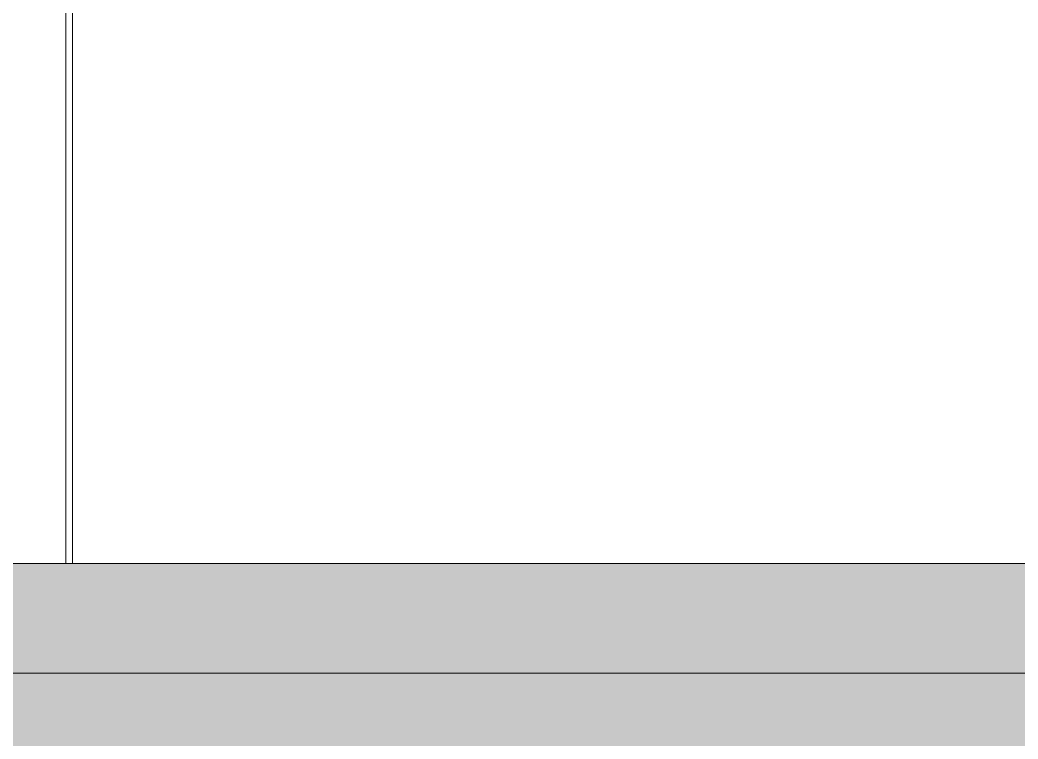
# Model space of a CAD drawing. Header units: inches. Extents: x 20426 to 92531, y -195 to 750.
# Drawn here: x 28067.28 to 28104.65, y 149.93 to 176.86 of the extents above; entities that cross this region are included whole.
import ezdxf

# ---------------------------------------------------------------- set-up
doc = ezdxf.new("R2010")
doc.units = ezdxf.units.IN
doc.header["$MEASUREMENT"] = 0
for name, color, linetype, lineweight in [('A-ROOF', 132, 'Continuous', 13), ('A-WALL-PATT', 111, 'Continuous', 13), ('L-SITE-WALL', 31, 'Continuous', 13)]:
    doc.layers.add(name, color=color, linetype=linetype, lineweight=lineweight)

msp = doc.modelspace()

# ---------------------------------------------------------------- hatches: boundary and pattern name
at = {"layer": 'A-ROOF', "lineweight": 5}
for points in [[(28221.714, 152.397), (28221.714, 155.35), (28216.089, 155.35), (28216.089, 156.503), (28215.714, 156.503), (28215.714, 155.897), (28215.516, 155.861), (28214.159, 155.816), (28211.912, 155.861), (28211.714, 155.897), (28211.714, 156.503), (27926.214, 156.503), (27926.214, 155.897), (27926.016, 155.861), (27924.659, 155.816), (27922.412, 155.861), (27922.214, 155.897), (27922.214, 156.503), (27636.714, 156.503), (27636.714, 155.897), (27636.516, 155.861), (27635.159, 155.816), (27632.912, 155.861), (27632.714, 155.897), (27632.714, 156.503), (27616.089, 156.503), (27616.089, 173.215), (24753.339, 173.215), (24753.339, 155.33), (24736.714, 155.33), (24736.714, 153.397), (25892.527, 153.397), (25892.527, 152.397), (26189.714, 152.397), (26189.714, 153.397), (27921.214, 153.397), (27921.214, 152.397), (28220.769, 152.397)], [(27921.214, 149.52), (28221.714, 149.52), (28221.714, 152.397), (27921.214, 152.397), (27921.214, 151.401)]]:
    msp.add_hatch(color=256, dxfattribs=at).paths.add_polyline_path(points, flags=0)
at = {"layer": 'A-WALL-PATT', "lineweight": 9}
h = msp.add_hatch(dxfattribs=at)
h.set_pattern_fill('FP_11', color=256, style=0, pattern_type=2)
h.set_pattern_definition([(0, (27634.84, 0.25), (-193, 193), [48, -145]), (90, (27634.84, 0.25), (-193, 1e-14), [96.25, -96.75]), (180, (27682.84, 96.5), (-193, 193), [48, -145]), (90, (27682.84, 0.25), (-193, 1e-14), [96.25, -96.75]), (180, (27682.84, 96.75), (-193, 193), [48, -145]), (90, (27682.84, 96.75), (-193, 1e-14), [96.25, -96.75]), (0, (27634.84, 193), (-193, 193), [48, -145]), (90, (27634.84, 96.75), (-193, 1e-14), [96.25, -96.75]), (0, (27683.09, 48.25), (-193, 193), [48, -145]), (90, (27683.09, 0), (-193, 1e-14), [48.25, -144.75]), (90, (27731.09, 0), (-193, 1e-14), [48.25, -144.75]), (0, (27683.09, 144.75), (-193, 193), [48, -145]), (90, (27683.09, 48.5), (-193, 1e-14), [96.25, -96.75]), (180, (27731.09, 48.5), (-193, 193), [48, -145]), (90, (27731.09, 48.5), (-193, 1e-14), [96.25, -96.75]), (90, (27683.09, 145), (-193, 1e-14), [48, -145]), (180, (27731.09, 145), (-193, 193), [48, -145]), (90, (27731.09, 145), (-193, 1e-14), [48, -145]), (0, (27731.34, 0.25), (-193, 193), [48, -145]), (90, (27731.34, 0.25), (-193, 1e-14), [96.25, -96.75]), (180, (27779.34, 96.5), (-193, 193), [48, -145]), (90, (27779.34, 0.25), (-193, 1e-14), [96.25, -96.75]), (180, (27779.34, 96.75), (-193, 193), [48, -145]), (90, (27779.34, 96.75), (-193, 1e-14), [96.25, -96.75]), (180, (27779.34, 193), (-193, 193), [48, -145]), (90, (27731.34, 96.75), (-193, 1e-14), [96.25, -96.75]), (0, (27779.59, 48.25), (-193, 193), [48, -145]), (90, (27779.59, 0), (-193, 1e-14), [48.25, -144.75]), (90, (27827.59, 0), (-193, 1e-14), [48.25, -144.75]), (0, (27779.59, 144.75), (-193, 193), [48, -145]), (90, (27779.59, 48.5), (-193, 1e-14), [96.25, -96.75]), (180, (27827.59, 48.5), (-193, 193), [48, -145]), (90, (27827.59, 48.5), (-193, 1e-14), [96.25, -96.75]), (90, (27779.59, 145), (-193, 1e-14), [48, -145]), (180, (27827.59, 145), (-193, 193), [48, -145]), (90, (27827.59, 145), (-193, 1e-14), [48, -145])])
h.paths.add_polyline_path([(27616.089, 156.503), (28227.339, 156.503), (28227.339, 241.25), (27616.089, 241.25), (27616.089, 170.154)], flags=0)

# ---------------------------------------------------------------- linework, layer by layer
at = {"layer": 'A-ROOF'}
msp.add_line((27921.214, 152.397), (28221.714, 152.397), dxfattribs=at)
at = {"layer": 'L-SITE-WALL'}
msp.add_line((27616.089, 156.503), (28227.339, 156.503), dxfattribs=at)

doc.saveas('drawing.dxf')
